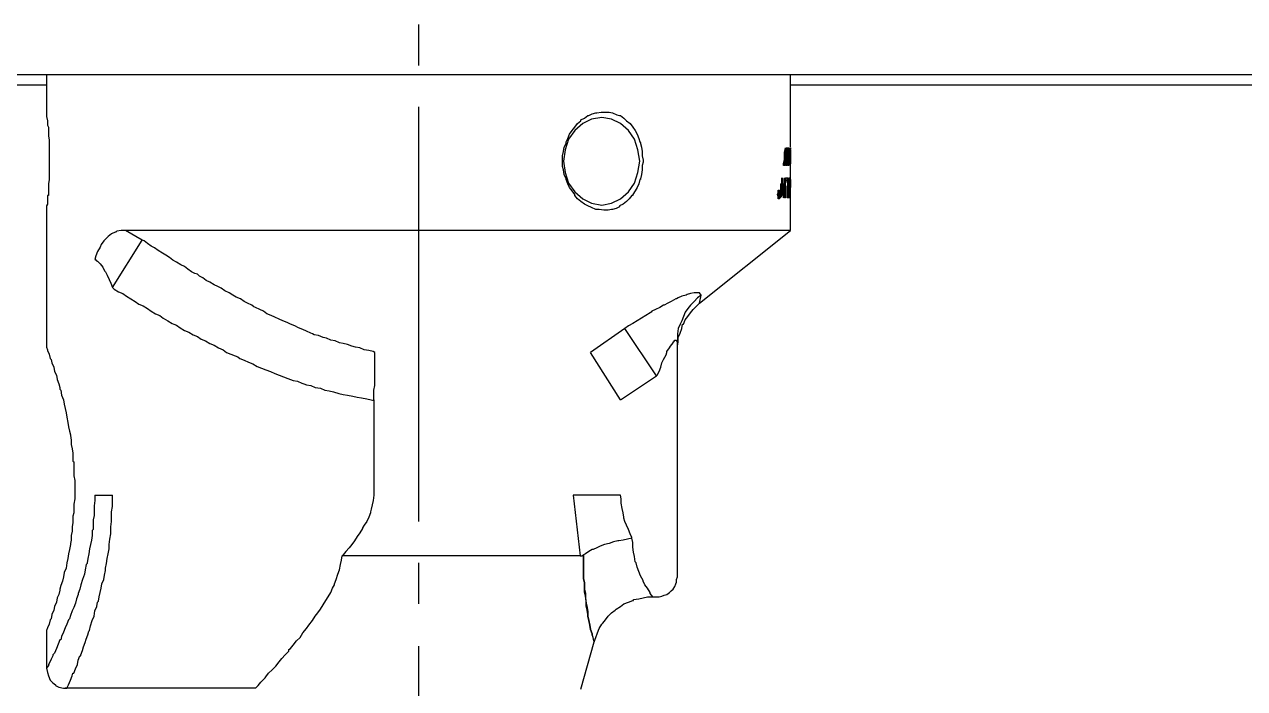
# Model space of a CAD drawing. Header units: millimetres. Extents: x -211 to 45495, y 24 to 52952.
# Drawn here: x 23125.7 to 23245.5, y 27091.2 to 27156.4 of the extents above; entities that cross this region are included whole.
import ezdxf

# ---------------------------------------------------------------- set-up
doc = ezdxf.new("R2010")
doc.units = ezdxf.units.MM
doc.layers.add('Layer2', color=7, linetype='Continuous')

# ---------------------------------------------------------------- blocks, each defined once
blk = doc.blocks.new('BLKF647')
at = {"layer": 'Layer2', "color": 7, "linetype": 'Continuous', "lineweight": 25}
for p, q in [((23180.36, 27147), (23180.71, 27147.17)), ((23180.71, 27147.17), (23181.05, 27147.43)), ((23181.05, 27147.43), (23181.14, 27147.43)), ((23181.14, 27147.43), (23181.48, 27147.6)), ((23181.48, 27147.6), (23181.83, 27147.69)), ((23181.83, 27147.69), (23181.92, 27147.69)), ((23181.92, 27147.69), (23182.35, 27147.78)), ((23182.35, 27147.78), (23182.69, 27147.78)), ((23182.69, 27147.78), (23183.12, 27147.78)), ((23183.12, 27147.78), (23183.47, 27147.69)), ((23183.47, 27147.69), (23183.9, 27147.52)), ((23183.9, 27147.52), (23184.15, 27147.43)), ((23184.15, 27147.43), (23184.24, 27147.43)), ((23184.24, 27147.43), (23184.58, 27147.17)), ((23184.58, 27147.17), (23184.84, 27146.92)), ((23179.25, 27145.62), (23179.5, 27145.97)), ((23179.5, 27145.97), (23179.76, 27146.31)), ((23179.76, 27146.31), (23180.02, 27146.66)), ((23180.02, 27146.66), (23180.36, 27146.92)), ((23180.36, 27146.92), (23180.36, 27147)), ((23184.84, 27146.92), (23185.19, 27146.66)), ((23185.19, 27146.66), (23185.45, 27146.31)), ((23185.45, 27146.31), (23185.7, 27145.97)), ((23185.7, 27145.97), (23185.88, 27145.62)), ((23178.73, 27144.33), (23178.9, 27144.68)), ((23178.9, 27144.85), (23179.07, 27145.19)), ((23178.9, 27144.76), (23178.9, 27144.85)), ((23178.9, 27144.68), (23178.9, 27144.76)), ((23179.07, 27145.19), (23179.25, 27145.62)), ((23185.88, 27145.62), (23186.05, 27145.19)), ((23186.05, 27145.19), (23186.13, 27144.85)), ((23186.13, 27144.85), (23186.22, 27144.76)), ((23186.22, 27144.76), (23186.22, 27144.68)), ((23186.22, 27144.68), (23186.31, 27144.33)), ((23178.56, 27143.47), (23178.64, 27143.9)), ((23178.56, 27143.04), (23178.56, 27143.47)), ((23178.64, 27143.9), (23178.73, 27144.33)), ((23186.31, 27144.33), (23186.39, 27143.9)), ((23186.39, 27143.9), (23186.39, 27143.47)), ((23186.39, 27143.47), (23186.48, 27143.04)), ((23178.56, 27142.95), (23178.56, 27143.04)), ((23178.56, 27142.87), (23178.56, 27142.95)), ((23178.56, 27142.44), (23178.56, 27142.87)), ((23178.64, 27142.09), (23178.56, 27142.44)), ((23186.48, 27142.87), (23186.39, 27142.52)), ((23186.39, 27142.52), (23186.39, 27142.09)), ((23186.48, 27143.04), (23186.48, 27142.95)), ((23186.48, 27142.95), (23186.48, 27142.87)), ((23178.73, 27141.66), (23178.64, 27142.09)), ((23178.9, 27141.23), (23178.73, 27141.66)), ((23178.9, 27141.15), (23178.9, 27141.23)), ((23179.07, 27140.72), (23178.9, 27141.15)), ((23186.13, 27141.15), (23186.05, 27140.72)), ((23186.22, 27141.15), (23186.13, 27141.15)), ((23186.31, 27141.66), (23186.22, 27141.23)), ((23186.22, 27141.23), (23186.22, 27141.15)), ((23186.39, 27142.09), (23186.31, 27141.66)), ((23179.25, 27140.37), (23179.07, 27140.72)), ((23179.5, 27140.03), (23179.25, 27140.37)), ((23179.76, 27139.68), (23179.5, 27140.03)), ((23185.7, 27140.03), (23185.45, 27139.68)), ((23185.88, 27140.37), (23185.7, 27140.03)), ((23186.05, 27140.72), (23185.88, 27140.37)), ((23179.76, 27139.6), (23179.76, 27139.68)), ((23180.02, 27139.25), (23179.76, 27139.6)), ((23180.36, 27138.99), (23180.02, 27139.25)), ((23180.71, 27138.74), (23180.36, 27138.99)), ((23181.05, 27138.56), (23180.71, 27138.74)), ((23184.5, 27138.74), (23184.15, 27138.56)), ((23184.84, 27138.99), (23184.5, 27138.74)), ((23185.1, 27139.25), (23184.84, 27138.99)), ((23185.36, 27139.6), (23185.1, 27139.25)), ((23185.45, 27139.6), (23185.36, 27139.6)), ((23185.45, 27139.68), (23185.45, 27139.6)), ((23181.4, 27138.39), (23181.05, 27138.56)), ((23181.83, 27138.22), (23181.4, 27138.39)), ((23182.17, 27138.22), (23181.83, 27138.22)), ((23182.6, 27138.13), (23182.17, 27138.22)), ((23182.69, 27138.13), (23182.6, 27138.13)), ((23183.38, 27138.22), (23183.03, 27138.13)), ((23183.47, 27138.22), (23183.38, 27138.22)), ((23183.81, 27138.3), (23183.47, 27138.22)), ((23184.15, 27138.48), (23183.81, 27138.3)), ((23184.15, 27138.56), (23184.15, 27138.48))]:
    blk.add_line(p, q, dxfattribs=at)
blk = doc.blocks.new('BLKF648')
at = {"layer": 'Layer2', "color": 7, "linetype": 'Continuous', "lineweight": 25}
for p, q in [((23127.92, 27124.7), (23128.01, 27124.44)), ((23128.01, 27124.44), (23128.01, 27124.35)), ((23128.01, 27124.35), (23128.18, 27124.01)), ((23128.18, 27124.01), (23128.27, 27123.58)), ((23128.27, 27123.58), (23128.35, 27123.49)), ((23128.35, 27123.49), (23128.44, 27123.15)), ((23128.44, 27123.15), (23128.61, 27122.72)), ((23128.61, 27122.72), (23128.7, 27122.29)), ((23128.7, 27122.29), (23128.87, 27121.94)), ((23128.87, 27121.94), (23128.95, 27121.51)), ((23128.95, 27121.51), (23129.13, 27121.08)), ((23129.13, 27121.08), (23129.21, 27120.74)), ((23129.21, 27120.74), (23129.21, 27120.56)), ((23129.21, 27120.56), (23129.3, 27120.48)), ((23129.3, 27120.48), (23129.39, 27119.96)), ((23129.39, 27119.96), (23129.56, 27119.53)), ((23129.56, 27119.53), (23129.64, 27119.1)), ((23129.64, 27119.1), (23129.73, 27118.67)), ((23129.73, 27118.67), (23129.82, 27118.24)), ((23129.82, 27118.24), (23129.9, 27117.81)), ((23129.9, 27117.81), (23129.99, 27117.29)), ((23129.99, 27117.29), (23130.07, 27116.86)), ((23130.07, 27116.86), (23130.16, 27116.43)), ((23130.16, 27116.43), (23130.25, 27116.09)), ((23130.25, 27116.09), (23130.25, 27116)), ((23130.25, 27116), (23130.33, 27115.57)), ((23130.33, 27115.57), (23130.33, 27115.14)), ((23130.33, 27115.14), (23130.42, 27114.71)), ((23130.42, 27114.71), (23130.5, 27114.28)), ((23130.5, 27114.28), (23130.5, 27113.85)), ((23130.5, 27113.85), (23130.5, 27113.5)), ((23130.5, 27113.5), (23130.59, 27113.42)), ((23130.59, 27113.42), (23130.59, 27112.99)), ((23130.59, 27112.99), (23130.59, 27112.47)), ((23130.59, 27112.47), (23130.59, 27112.04)), ((23130.59, 27112.04), (23130.68, 27111.61)), ((23130.68, 27111.61), (23130.68, 27111.09)), ((23130.68, 27111.09), (23130.68, 27110.75)), ((23130.68, 27110.75), (23130.68, 27110.66)), ((23130.68, 27110.66), (23130.68, 27110.23)), ((23130.68, 27110.23), (23130.68, 27109.8)), ((23130.68, 27109.8), (23130.59, 27109.28)), ((23130.59, 27109.28), (23130.59, 27108.85)), ((23130.59, 27108.85), (23130.59, 27108.42)), ((23130.59, 27108.42), (23130.5, 27108.08)), ((23130.5, 27108.08), (23130.5, 27107.99)), ((23130.5, 27107.99), (23130.5, 27107.48)), ((23130.42, 27106.61), (23130.33, 27106.18)), ((23130.5, 27107.48), (23130.42, 27107.04)), ((23130.42, 27107.04), (23130.42, 27106.61)), ((23130.25, 27105.32), (23130.16, 27104.81)), ((23130.33, 27105.75), (23130.25, 27105.41)), ((23130.25, 27105.41), (23130.25, 27105.32)), ((23130.33, 27106.18), (23130.33, 27105.75)), ((23129.99, 27103.94), (23129.9, 27103.51)), ((23130.07, 27104.38), (23129.99, 27103.94)), ((23130.16, 27104.81), (23130.07, 27104.38)), ((23129.82, 27103), (23129.64, 27102.57)), ((23129.9, 27103.51), (23129.82, 27103)), ((23129.47, 27101.71), (23129.3, 27101.28)), ((23129.56, 27102.14), (23129.47, 27101.71)), ((23129.64, 27102.57), (23129.56, 27102.14)), ((23129.13, 27100.41), (23128.95, 27100.07)), ((23129.21, 27100.84), (23129.13, 27100.41)), ((23129.3, 27101.28), (23129.21, 27100.93)), ((23129.21, 27100.93), (23129.21, 27100.84)), ((23128.7, 27099.21), (23128.61, 27098.86)), ((23128.87, 27099.64), (23128.7, 27099.21)), ((23128.95, 27100.07), (23128.87, 27099.64)), ((23128.35, 27098), (23128.27, 27097.92)), ((23128.44, 27098.43), (23128.35, 27098)), ((23128.61, 27098.86), (23128.44, 27098.43)), ((23128.18, 27097.49), (23128.01, 27097.14)), ((23128.27, 27097.92), (23128.18, 27097.49))]:
    blk.add_line(p, q, dxfattribs=at)
blk = doc.blocks.new('BLKF649')
at = {"layer": 'Layer2', "color": 7, "linetype": 'Continuous', "lineweight": 25}
for p, q in [((23127.92, 27147.78), (23127.92, 27147.35)), ((23127.92, 27147.35), (23128.01, 27146.92)), ((23128.01, 27146.92), (23128.01, 27146.49)), ((23128.01, 27146.49), (23128.09, 27146.31)), ((23128.09, 27146.31), (23128.09, 27145.88)), ((23128.09, 27145.88), (23128.09, 27145.45)), ((23128.09, 27145.45), (23128.18, 27145.02)), ((23128.18, 27145.02), (23128.18, 27144.76)), ((23128.18, 27144.76), (23128.18, 27144.68)), ((23128.18, 27144.68), (23128.18, 27144.33)), ((23128.18, 27144.33), (23128.18, 27143.9)), ((23128.18, 27143.9), (23128.18, 27143.47)), ((23128.18, 27143.47), (23128.18, 27143.04)), ((23128.18, 27143.04), (23128.18, 27142.95)), ((23128.18, 27142.95), (23128.18, 27142.87)), ((23128.18, 27142.87), (23128.18, 27142.52)), ((23128.18, 27142.52), (23128.18, 27142.09)), ((23128.18, 27141.15), (23128.09, 27140.72)), ((23128.18, 27142.09), (23128.18, 27141.66)), ((23128.18, 27141.66), (23128.18, 27141.23)), ((23128.18, 27141.23), (23128.18, 27141.15)), ((23128.09, 27140.72), (23128.09, 27140.29)), ((23128.09, 27140.29), (23128.09, 27139.85)), ((23128.01, 27138.74), (23127.92, 27138.56)), ((23128.09, 27139.6), (23128.01, 27139.6)), ((23128.01, 27139.6), (23128.01, 27139.17)), ((23128.01, 27139.17), (23128.01, 27138.74)), ((23128.09, 27139.85), (23128.09, 27139.6)), ((23127.92, 27138.56), (23127.92, 27138.22))]:
    blk.add_line(p, q, dxfattribs=at)
blk = doc.blocks.new('BLKF650')
at = {"layer": 'Layer2', "color": 7, "linetype": 'Continuous', "lineweight": 25}
for p, q in [((23132.66, 27110.15), (23132.66, 27109.63)), ((23132.66, 27109.63), (23132.57, 27109.11)), ((23132.57, 27109.11), (23132.57, 27108.16)), ((23132.57, 27108.16), (23132.49, 27107.73)), ((23132.49, 27107.73), (23132.49, 27107.3)), ((23132.49, 27106.79), (23132.4, 27106.7)), ((23132.4, 27106.7), (23132.4, 27106.61)), ((23132.4, 27106.61), (23132.4, 27106.18)), ((23132.49, 27107.3), (23132.49, 27106.79)), ((23132.23, 27105.32), (23132.14, 27104.89)), ((23132.31, 27105.75), (23132.23, 27105.32)), ((23132.4, 27106.18), (23132.31, 27105.75)), ((23131.97, 27103.94), (23131.88, 27103.51)), ((23132.06, 27104.38), (23131.97, 27103.94)), ((23132.14, 27104.89), (23132.06, 27104.38)), ((23131.71, 27102.83), (23131.62, 27102.39)), ((23131.8, 27103.34), (23131.71, 27102.83)), ((23131.88, 27103.43), (23131.8, 27103.34)), ((23131.88, 27103.51), (23131.88, 27103.43)), ((23131.45, 27101.88), (23131.28, 27101.36)), ((23131.62, 27102.39), (23131.45, 27101.88)), ((23131.02, 27100.41), (23130.85, 27099.98)), ((23131.19, 27100.93), (23131.02, 27100.5)), ((23131.02, 27100.5), (23131.02, 27100.41)), ((23131.28, 27101.36), (23131.19, 27100.93)), ((23130.76, 27099.55), (23130.59, 27099.12)), ((23130.85, 27099.98), (23130.76, 27099.55)), ((23130.16, 27098), (23130.07, 27097.92)), ((23130.25, 27098.35), (23130.16, 27098)), ((23130.42, 27098.78), (23130.25, 27098.35)), ((23130.59, 27099.12), (23130.42, 27098.78)), ((23129.73, 27097.14), (23129.56, 27096.71)), ((23129.9, 27097.49), (23129.73, 27097.14)), ((23130.07, 27097.92), (23129.9, 27097.49)), ((23129.21, 27095.94), (23129.04, 27095.51)), ((23129.3, 27095.94), (23129.21, 27095.94)), ((23129.39, 27096.28), (23129.3, 27095.94)), ((23129.56, 27096.71), (23129.39, 27096.28)), ((23128.52, 27094.39), (23128.35, 27094.04)), ((23128.7, 27094.64), (23128.52, 27094.47)), ((23128.52, 27094.47), (23128.52, 27094.39)), ((23128.87, 27095.08), (23128.7, 27094.64)), ((23129.04, 27095.51), (23128.87, 27095.08)), ((23128.18, 27093.61), (23128.09, 27093.53)), ((23128.09, 27093.53), (23128.09, 27093.44)), ((23128.35, 27094.04), (23128.18, 27093.61))]:
    blk.add_line(p, q, dxfattribs=at)
blk = doc.blocks.new('BLKF651')
at = {"layer": 'Layer2', "color": 7, "linetype": 'Continuous', "lineweight": 25}
for p, q in [((23133.52, 27135.12), (23133.26, 27134.77)), ((23133.86, 27135.46), (23133.52, 27135.12)), ((23133.95, 27135.55), (23133.86, 27135.46)), ((23134.29, 27135.81), (23133.95, 27135.55)), ((23134.64, 27135.98), (23134.29, 27135.81)), ((23134.72, 27135.98), (23134.64, 27135.98)), ((23134.81, 27136.07), (23134.72, 27135.98)), ((23135.24, 27136.15), (23134.81, 27136.07)), ((23135.67, 27136.15), (23135.24, 27136.15)), ((23132.92, 27134.08), (23132.74, 27133.65)), ((23133.17, 27134.52), (23132.92, 27134.08)), ((23133.26, 27134.77), (23133.17, 27134.52))]:
    blk.add_line(p, q, dxfattribs=at)
blk = doc.blocks.new('BLKF652')
at = {"layer": 'Layer2', "color": 7, "linetype": 'Continuous', "lineweight": 25}
for p, q in [((23189.23, 27129.18), (23188.89, 27129)), ((23189.67, 27129.43), (23189.23, 27129.18)), ((23189.75, 27129.43), (23189.67, 27129.43)), ((23189.92, 27129.52), (23189.75, 27129.43)), ((23190.27, 27129.69), (23189.92, 27129.52)), ((23190.7, 27129.78), (23190.27, 27129.69)), ((23190.78, 27129.87), (23190.7, 27129.78)), ((23191.13, 27129.95), (23190.78, 27129.87)), ((23191.47, 27130.04), (23191.13, 27129.95)), ((23191.99, 27130.04), (23191.47, 27130.04)), ((23192.16, 27129.78), (23191.99, 27130.04)), ((23187.17, 27128.06), (23186.74, 27127.8)), ((23187.25, 27128.14), (23187.17, 27128.06)), ((23187.34, 27128.23), (23187.25, 27128.14)), ((23187.68, 27128.4), (23187.34, 27128.23)), ((23188.12, 27128.57), (23187.68, 27128.4)), ((23188.46, 27128.83), (23188.12, 27128.57)), ((23188.55, 27128.83), (23188.46, 27128.83)), ((23188.89, 27129), (23188.55, 27128.83)), ((23185.02, 27126.77), (23184.67, 27126.51)), ((23185.45, 27127.02), (23185.02, 27126.77)), ((23185.88, 27127.28), (23185.45, 27127.02)), ((23186.31, 27127.54), (23185.88, 27127.28)), ((23186.74, 27127.8), (23186.31, 27127.54))]:
    blk.add_line(p, q, dxfattribs=at)
blk = doc.blocks.new('BLKF653')
at = {"layer": 'Layer2', "color": 7, "linetype": 'Continuous', "lineweight": 25}
for p, q in [((23137.48, 27135.12), (23137.31, 27135.2)), ((23137.82, 27134.86), (23137.48, 27135.12)), ((23138.17, 27134.6), (23137.82, 27134.86)), ((23138.51, 27134.43), (23138.17, 27134.6)), ((23138.86, 27134.17), (23138.51, 27134.43)), ((23139.29, 27133.91), (23138.86, 27134.17)), ((23139.63, 27133.74), (23139.29, 27133.91)), ((23139.98, 27133.48), (23139.63, 27133.74)), ((23140.32, 27133.22), (23139.98, 27133.48)), ((23140.67, 27133.05), (23140.32, 27133.22)), ((23141.1, 27132.79), (23140.67, 27133.05)), ((23141.44, 27132.62), (23141.1, 27132.79)), ((23141.79, 27132.36), (23141.44, 27132.62)), ((23142.13, 27132.1), (23141.79, 27132.36)), ((23142.47, 27131.93), (23142.13, 27132.1)), ((23142.73, 27131.85), (23142.47, 27131.93)), ((23142.91, 27131.67), (23142.73, 27131.85)), ((23143.25, 27131.5), (23142.91, 27131.67)), ((23143.59, 27131.24), (23143.25, 27131.5)), ((23143.94, 27131.07), (23143.59, 27131.24)), ((23144.37, 27130.81), (23143.94, 27131.07)), ((23144.71, 27130.64), (23144.37, 27130.81)), ((23145.06, 27130.47), (23144.71, 27130.64)), ((23145.4, 27130.21), (23145.06, 27130.47)), ((23145.83, 27130.04), (23145.4, 27130.21)), ((23146.18, 27129.78), (23145.83, 27130.04)), ((23146.52, 27129.61), (23146.18, 27129.78)), ((23146.95, 27129.43), (23146.52, 27129.61)), ((23147.3, 27129.18), (23146.95, 27129.43)), ((23147.64, 27129), (23147.3, 27129.18)), ((23148.07, 27128.83), (23147.64, 27129)), ((23148.24, 27128.66), (23148.07, 27128.83)), ((23148.42, 27128.57), (23148.24, 27128.66)), ((23148.85, 27128.4), (23148.42, 27128.57)), ((23149.19, 27128.23), (23148.85, 27128.4)), ((23149.54, 27127.97), (23149.19, 27128.23)), ((23149.97, 27127.8), (23149.54, 27127.97)), ((23150.31, 27127.63), (23149.97, 27127.8)), ((23150.74, 27127.45), (23150.31, 27127.63)), ((23151.09, 27127.28), (23150.74, 27127.45)), ((23151.52, 27127.11), (23151.09, 27127.28)), ((23151.86, 27126.94), (23151.52, 27127.11)), ((23152.29, 27126.77), (23151.86, 27126.94)), ((23152.64, 27126.59), (23152.29, 27126.77)), ((23153.07, 27126.42), (23152.64, 27126.59)), ((23153.41, 27126.25), (23153.07, 27126.42)), ((23153.84, 27126.08), (23153.41, 27126.25)), ((23154.01, 27125.99), (23153.84, 27126.08)), ((23154.19, 27125.9), (23154.01, 27125.99)), ((23154.62, 27125.82), (23154.19, 27125.9)), ((23155.05, 27125.65), (23154.62, 27125.82)), ((23155.39, 27125.56), (23155.05, 27125.65)), ((23155.82, 27125.39), (23155.39, 27125.56)), ((23156.25, 27125.3), (23155.82, 27125.39)), ((23156.68, 27125.13), (23156.25, 27125.3)), ((23157.03, 27125.04), (23156.68, 27125.13)), ((23157.46, 27124.96), (23157.03, 27125.04)), ((23157.89, 27124.78), (23157.46, 27124.96)), ((23158.23, 27124.7), (23157.89, 27124.78)), ((23158.66, 27124.61), (23158.23, 27124.7)), ((23159.09, 27124.44), (23158.66, 27124.61)), ((23159.53, 27124.35), (23159.09, 27124.44)), ((23159.96, 27124.27), (23159.53, 27124.35)), ((23160.13, 27124.18), (23159.96, 27124.27))]:
    blk.add_line(p, q, dxfattribs=at)
blk = doc.blocks.new('BLKF654')
at = {"layer": 'Layer2', "color": 7, "linetype": 'Continuous', "lineweight": 25}
for p, q in [((23181.4, 27147.09), (23180.54, 27146.66)), ((23182.43, 27147.26), (23181.4, 27147.09)), ((23184.24, 27146.66), (23183.38, 27147.09)), ((23179.76, 27145.97), (23179.16, 27145.11)), ((23180.54, 27146.66), (23179.76, 27145.97)), ((23185.02, 27145.97), (23184.24, 27146.66)), ((23185.62, 27145.11), (23185.02, 27145.97)), ((23179.16, 27145.11), (23178.81, 27144.07)), ((23185.96, 27144.07), (23185.62, 27145.11)), ((23178.81, 27144.07), (23178.64, 27142.95)), ((23186.13, 27142.95), (23185.96, 27144.07)), ((23178.64, 27142.95), (23178.81, 27141.84)), ((23185.96, 27141.84), (23186.13, 27142.95)), ((23178.81, 27141.84), (23179.16, 27140.8)), ((23185.62, 27140.8), (23185.96, 27141.84)), ((23179.16, 27140.8), (23179.76, 27139.94)), ((23179.76, 27139.94), (23180.54, 27139.25)), ((23184.24, 27139.25), (23185.02, 27139.94)), ((23185.02, 27139.94), (23185.62, 27140.8)), ((23180.54, 27139.25), (23181.4, 27138.82)), ((23181.4, 27138.82), (23182.43, 27138.65)), ((23182.43, 27138.65), (23183.38, 27138.82)), ((23183.38, 27138.82), (23184.24, 27139.25))]:
    blk.add_line(p, q, dxfattribs=at)
blk = doc.blocks.new('BLKF655')
at = {"layer": 'Layer2', "color": 7, "linetype": 'Continuous', "lineweight": 25}
for p, q in [((23132.66, 27133.31), (23132.74, 27133.31)), ((23132.74, 27133.31), (23132.74, 27133.22)), ((23132.74, 27133.22), (23132.92, 27133.14)), ((23132.92, 27133.14), (23133.17, 27132.88)), ((23133.17, 27132.88), (23133.43, 27132.53)), ((23133.43, 27132.53), (23133.61, 27132.19)), ((23133.61, 27132.19), (23133.69, 27132.1)), ((23133.69, 27132.1), (23133.86, 27131.76)), ((23133.86, 27131.76), (23134.04, 27131.33)), ((23134.04, 27131.33), (23134.21, 27130.98))]:
    blk.add_line(p, q, dxfattribs=at)
blk = doc.blocks.new('BLKF656')
at = {"layer": 'Layer2', "color": 7, "linetype": 'Continuous', "lineweight": 25}
for p, q in [((23134.38, 27130.55), (23134.55, 27130.38)), ((23134.55, 27130.38), (23134.98, 27130.12)), ((23134.98, 27130.12), (23135.41, 27129.95)), ((23135.41, 27129.95), (23135.76, 27129.69)), ((23135.76, 27129.69), (23136.19, 27129.43)), ((23136.19, 27129.43), (23136.62, 27129.18)), ((23136.62, 27129.18), (23136.96, 27128.92)), ((23136.96, 27128.92), (23137.39, 27128.75)), ((23137.39, 27128.75), (23137.82, 27128.49)), ((23137.82, 27128.49), (23138.17, 27128.23)), ((23138.17, 27128.23), (23138.6, 27127.97)), ((23138.6, 27127.97), (23139.03, 27127.8)), ((23139.03, 27127.8), (23139.37, 27127.54)), ((23139.37, 27127.54), (23139.81, 27127.28)), ((23139.81, 27127.28), (23140.24, 27127.02)), ((23140.24, 27127.02), (23140.41, 27126.94)), ((23140.41, 27126.94), (23140.67, 27126.85)), ((23140.67, 27126.85), (23141.01, 27126.59)), ((23141.01, 27126.59), (23141.44, 27126.33)), ((23141.44, 27126.33), (23141.87, 27126.16)), ((23141.87, 27126.16), (23142.3, 27125.9)), ((23142.3, 27125.9), (23142.73, 27125.73)), ((23142.73, 27125.73), (23143.08, 27125.47)), ((23143.08, 27125.47), (23143.51, 27125.3)), ((23143.51, 27125.3), (23143.94, 27125.04)), ((23143.94, 27125.04), (23144.37, 27124.87)), ((23144.37, 27124.87), (23144.8, 27124.61)), ((23144.8, 27124.61), (23145.23, 27124.44)), ((23145.23, 27124.44), (23145.57, 27124.18)), ((23145.57, 27124.18), (23146.01, 27124.01)), ((23146.01, 27124.01), (23146.44, 27123.84)), ((23146.44, 27123.84), (23146.69, 27123.75)), ((23146.69, 27123.75), (23146.87, 27123.58)), ((23146.87, 27123.58), (23147.3, 27123.41)), ((23147.3, 27123.41), (23147.73, 27123.23)), ((23147.73, 27123.23), (23148.16, 27123.06)), ((23148.16, 27123.06), (23148.59, 27122.8)), ((23148.59, 27122.8), (23149.02, 27122.63)), ((23149.02, 27122.63), (23149.45, 27122.46)), ((23149.45, 27122.46), (23149.88, 27122.29)), ((23149.88, 27122.29), (23150.31, 27122.11)), ((23150.31, 27122.11), (23150.74, 27121.94)), ((23150.74, 27121.94), (23151.17, 27121.77)), ((23151.17, 27121.77), (23151.6, 27121.6)), ((23151.6, 27121.6), (23152.12, 27121.43)), ((23152.12, 27121.43), (23152.55, 27121.34)), ((23152.55, 27121.34), (23152.98, 27121.17)), ((23152.98, 27121.17), (23153.15, 27121.08)), ((23153.15, 27121.08), (23153.41, 27121)), ((23153.41, 27121), (23153.84, 27120.91)), ((23153.84, 27120.91), (23154.27, 27120.74)), ((23154.27, 27120.74), (23154.79, 27120.65)), ((23154.79, 27120.65), (23155.22, 27120.48)), ((23155.22, 27120.48), (23155.65, 27120.39)), ((23155.65, 27120.39), (23156.08, 27120.31)), ((23156.08, 27120.31), (23156.6, 27120.13)), ((23156.6, 27120.13), (23157.03, 27120.05)), ((23157.03, 27120.05), (23157.46, 27119.96)), ((23157.46, 27119.96), (23157.98, 27119.88)), ((23157.98, 27119.88), (23158.41, 27119.79)), ((23158.41, 27119.79), (23158.84, 27119.7)), ((23158.84, 27119.7), (23159.35, 27119.62)), ((23159.35, 27119.62), (23159.78, 27119.53))]:
    blk.add_line(p, q, dxfattribs=at)
blk = doc.blocks.new('BLKF657')
at = {"layer": 'Layer2', "color": 7, "linetype": 'Continuous', "lineweight": 25}
for p, q in [((23160.04, 27110.15), (23159.96, 27109.63)), ((23159.78, 27108.77), (23159.7, 27108.51)), ((23159.87, 27109.2), (23159.78, 27108.77)), ((23159.96, 27109.63), (23159.87, 27109.2)), ((23159.35, 27107.56), (23159.09, 27107.22)), ((23159.53, 27107.99), (23159.35, 27107.56)), ((23159.7, 27108.42), (23159.53, 27107.99)), ((23159.7, 27108.51), (23159.7, 27108.42)), ((23158.66, 27106.44), (23158.41, 27106.1)), ((23158.92, 27106.87), (23158.66, 27106.44)), ((23159.09, 27107.22), (23158.92, 27106.96)), ((23158.92, 27106.96), (23158.92, 27106.87)), ((23157.89, 27105.32), (23157.63, 27104.98)), ((23158.15, 27105.67), (23157.89, 27105.32)), ((23158.41, 27106.1), (23158.15, 27105.67)), ((23157.29, 27104.63), (23157.03, 27104.29)), ((23157.63, 27104.98), (23157.29, 27104.63))]:
    blk.add_line(p, q, dxfattribs=at)
blk = doc.blocks.new('BLKF658')
at = {"layer": 'Layer2', "color": 7, "linetype": 'Continuous', "lineweight": 25}
for p, q in [((23180.62, 27103.6), (23180.62, 27104.03)), ((23180.62, 27103.26), (23180.62, 27103.6)), ((23180.62, 27102.83), (23180.62, 27103.26)), ((23180.62, 27102.39), (23180.62, 27102.83)), ((23180.62, 27101.96), (23180.62, 27102.39)), ((23180.71, 27101.53), (23180.62, 27101.96)), ((23180.71, 27101.1), (23180.71, 27101.53)), ((23180.71, 27101.02), (23180.71, 27101.1)), ((23180.71, 27100.67), (23180.71, 27101.02)), ((23180.8, 27100.24), (23180.71, 27100.67)), ((23180.88, 27099.73), (23180.8, 27100.24)), ((23180.88, 27099.29), (23180.88, 27099.73)), ((23180.97, 27098.86), (23180.88, 27099.29)), ((23181.05, 27098.43), (23180.97, 27098.86)), ((23181.05, 27098.35), (23181.05, 27098.43)), ((23181.05, 27098.26), (23181.05, 27098.35)), ((23181.14, 27097.83), (23181.05, 27098.26)), ((23181.23, 27097.4), (23181.14, 27097.83)), ((23181.31, 27096.97), (23181.23, 27097.4)), ((23181.48, 27096.54), (23181.31, 27096.97)), ((23181.48, 27096.45), (23181.48, 27096.54)), ((23181.57, 27096.19), (23181.48, 27096.45)), ((23181.66, 27095.76), (23181.57, 27096.19))]:
    blk.add_line(p, q, dxfattribs=at)
blk = doc.blocks.new('BLKF659')
at = {"layer": 'Layer2', "color": 7, "linetype": 'Continuous', "lineweight": 25}
for p, q in [((23180.28, 27104.2), (23180.45, 27104.2)), ((23180.45, 27104.2), (23180.62, 27104.29)), ((23180.62, 27104.29), (23180.62, 27101.96)), ((23180.62, 27101.96), (23180.71, 27101.53)), ((23180.71, 27101.53), (23180.71, 27101.1)), ((23180.71, 27101.1), (23180.71, 27101.02)), ((23180.71, 27101.02), (23180.71, 27100.93)), ((23180.71, 27100.93), (23180.8, 27100.5)), ((23180.8, 27100.5), (23180.8, 27100.07)), ((23180.8, 27100.07), (23180.88, 27099.55)), ((23180.88, 27099.55), (23180.97, 27099.12)), ((23180.97, 27099.12), (23181.05, 27098.69)), ((23181.05, 27098.69), (23181.05, 27098.35)), ((23181.05, 27098.35), (23181.05, 27098.26)), ((23181.05, 27098.26), (23181.14, 27097.83)), ((23181.14, 27097.83), (23181.23, 27097.4)), ((23181.23, 27097.4), (23181.31, 27096.97)), ((23181.31, 27096.97), (23181.48, 27096.54)), ((23181.48, 27096.54), (23181.48, 27096.45)), ((23181.48, 27096.45), (23181.57, 27096.02))]:
    blk.add_line(p, q, dxfattribs=at)
blk = doc.blocks.new('BLKF660')
at = {"layer": 'Layer2', "color": 7, "linetype": 'Continuous', "lineweight": 25}
for p, q in [((23156.51, 27102.39), (23156.68, 27102.83)), ((23156.68, 27102.83), (23156.77, 27103.34)), ((23156.77, 27103.34), (23156.86, 27103.77)), ((23156.17, 27101.45), (23156.34, 27101.88)), ((23156.34, 27101.88), (23156.51, 27102.39)), ((23155.56, 27100.16), (23155.82, 27100.59)), ((23155.82, 27100.59), (23155.99, 27101.02)), ((23155.99, 27101.02), (23156.17, 27101.36)), ((23156.17, 27101.36), (23156.17, 27101.45)), ((23154.79, 27098.95), (23155.05, 27099.38)), ((23155.05, 27099.38), (23155.31, 27099.81)), ((23155.31, 27099.81), (23155.56, 27100.16)), ((23154.01, 27097.83), (23154.27, 27098.26)), ((23154.27, 27098.26), (23154.53, 27098.61)), ((23154.53, 27098.61), (23154.79, 27098.95)), ((23153.07, 27096.63), (23153.41, 27097.06)), ((23153.41, 27097.06), (23153.67, 27097.4)), ((23153.67, 27097.4), (23154.01, 27097.83)), ((23152.12, 27095.42), (23152.46, 27095.85)), ((23152.46, 27095.85), (23152.81, 27096.19)), ((23152.81, 27096.19), (23153.07, 27096.63)), ((23151, 27094.13), (23151.34, 27094.47)), ((23151.34, 27094.47), (23151.69, 27094.82)), ((23151.69, 27094.99), (23151.86, 27095.08)), ((23151.69, 27094.82), (23151.69, 27094.99)), ((23151.86, 27095.08), (23152.12, 27095.42)), ((23150.05, 27093.01), (23150.4, 27093.35)), ((23150.4, 27093.35), (23150.74, 27093.78)), ((23150.74, 27093.78), (23151, 27094.13)), ((23148.93, 27091.8), (23149.19, 27092.06)), ((23149.19, 27092.06), (23149.36, 27092.23)), ((23149.36, 27092.23), (23149.45, 27092.32)), ((23149.45, 27092.32), (23149.71, 27092.66)), ((23149.71, 27092.66), (23150.05, 27093.01)), ((23148.42, 27091.2), (23148.68, 27091.46)), ((23148.68, 27091.46), (23148.93, 27091.8))]:
    blk.add_line(p, q, dxfattribs=at)
blk = doc.blocks.new('BLKF661')
at = {"layer": 'Layer2', "color": 7, "linetype": 'Continuous', "lineweight": 25}
for p, q in [((23134.38, 27109.54), (23134.38, 27110.06)), ((23134.29, 27108.51), (23134.38, 27109.03)), ((23134.38, 27109.03), (23134.38, 27109.54)), ((23134.21, 27107.04), (23134.29, 27107.56)), ((23134.29, 27108.08), (23134.29, 27108.51)), ((23134.29, 27107.56), (23134.29, 27108.08)), ((23134.12, 27105.84), (23134.21, 27106.36)), ((23134.21, 27106.53), (23134.21, 27107.04)), ((23134.21, 27106.44), (23134.21, 27106.53)), ((23134.21, 27106.36), (23134.21, 27106.44)), ((23134.04, 27105.32), (23134.12, 27105.84)), ((23134.04, 27104.89), (23134.04, 27105.32)), ((23133.78, 27103.43), (23133.86, 27103.94)), ((23133.86, 27103.94), (23133.95, 27104.38)), ((23133.95, 27104.38), (23134.04, 27104.89)), ((23133.69, 27103), (23133.78, 27103.43)), ((23133.69, 27102.91), (23133.69, 27103)), ((23133.69, 27102.74), (23133.69, 27102.91)), ((23133.35, 27101.45), (23133.52, 27101.88)), ((23133.52, 27101.88), (23133.61, 27102.31)), ((23133.61, 27102.31), (23133.69, 27102.74)), ((23133.09, 27100.16), (23133.17, 27100.59)), ((23133.17, 27100.59), (23133.26, 27101.02)), ((23133.26, 27101.02), (23133.35, 27101.45)), ((23132.66, 27098.78), (23132.83, 27099.21)), ((23132.83, 27099.21), (23132.92, 27099.64)), ((23132.92, 27099.64), (23133, 27099.73)), ((23133, 27099.73), (23133.09, 27100.16)), ((23132.4, 27097.83), (23132.57, 27098.26)), ((23132.57, 27098.26), (23132.66, 27098.78)), ((23131.97, 27096.45), (23132.06, 27096.8)), ((23132.06, 27096.8), (23132.14, 27096.88)), ((23132.14, 27096.88), (23132.23, 27097.31)), ((23132.23, 27097.31), (23132.4, 27097.83)), ((23131.54, 27095.25), (23131.71, 27095.68)), ((23131.71, 27095.68), (23131.8, 27096.02)), ((23131.8, 27096.02), (23131.97, 27096.45)), ((23131.02, 27093.96), (23131.19, 27094.39)), ((23131.19, 27094.39), (23131.28, 27094.39)), ((23131.28, 27094.47), (23131.45, 27094.9)), ((23131.28, 27094.39), (23131.28, 27094.47)), ((23131.45, 27094.9), (23131.54, 27095.25)), ((23130.76, 27093.09), (23130.94, 27093.53)), ((23130.94, 27093.53), (23131.02, 27093.96)), ((23130.07, 27091.54), (23130.25, 27091.98)), ((23130.25, 27091.98), (23130.42, 27092.41)), ((23130.42, 27092.41), (23130.5, 27092.66)), ((23130.5, 27092.66), (23130.59, 27092.66)), ((23130.59, 27092.66), (23130.76, 27093.09)), ((23129.9, 27091.2), (23130.07, 27091.54))]:
    blk.add_line(p, q, dxfattribs=at)
blk = doc.blocks.new('BLKF662')
at = {"layer": 'Layer2', "color": 7, "linetype": 'Continuous', "lineweight": 25}
for p, q in [((23127.92, 27093.18), (23128.01, 27092.75)), ((23128.01, 27092.75), (23128.09, 27092.41)), ((23128.09, 27092.41), (23128.27, 27091.98)), ((23128.27, 27091.98), (23128.52, 27091.72)), ((23128.52, 27091.72), (23128.78, 27091.54)), ((23128.78, 27091.54), (23128.78, 27091.46)), ((23128.78, 27091.46), (23129.13, 27091.29)), ((23129.13, 27091.29), (23129.56, 27091.2))]:
    blk.add_line(p, q, dxfattribs=at)
blk = doc.blocks.new('BLKF663')
at = {"layer": 'Layer2', "color": 7, "linetype": 'Continuous', "lineweight": 25}
for p, q in [((23191.47, 27129.18), (23191.13, 27128.83)), ((23191.82, 27129.52), (23191.47, 27129.18)), ((23192.16, 27129.78), (23191.82, 27129.52)), ((23190.61, 27128.14), (23190.44, 27127.71)), ((23190.87, 27128.49), (23190.61, 27128.14)), ((23191.13, 27128.83), (23190.87, 27128.49)), ((23190.1, 27126.94), (23189.92, 27126.51)), ((23190.27, 27127.28), (23190.1, 27126.94)), ((23190.44, 27127.71), (23190.27, 27127.28)), ((23189.92, 27126.51), (23189.84, 27125.99)), ((23189.84, 27125.99), (23189.84, 27125.56))]:
    blk.add_line(p, q, dxfattribs=at)
blk = doc.blocks.new('BLKF664')
at = {"layer": 'Layer2', "color": 7, "linetype": 'Continuous', "lineweight": 25}
for p, q in [((23188.8, 27124.27), (23189.06, 27124.61)), ((23189.06, 27124.61), (23189.15, 27124.78)), ((23189.15, 27124.78), (23189.41, 27125.13)), ((23189.41, 27125.13), (23189.41, 27125.22)), ((23189.41, 27125.22), (23189.49, 27125.22)), ((23189.49, 27125.22), (23189.58, 27125.39)), ((23189.58, 27125.39), (23189.75, 27125.39)), ((23189.75, 27125.39), (23189.75, 27125.3)), ((23188.2, 27122.72), (23188.29, 27123.15)), ((23188.29, 27123.15), (23188.46, 27123.49)), ((23188.46, 27123.49), (23188.72, 27123.92)), ((23188.72, 27123.92), (23188.8, 27124.18)), ((23188.8, 27124.18), (23188.8, 27124.27)), ((23187.77, 27121.86), (23187.86, 27121.94)), ((23187.86, 27121.94), (23188.03, 27122.29)), ((23188.03, 27122.29), (23188.2, 27122.72))]:
    blk.add_line(p, q, dxfattribs=at)
blk = doc.blocks.new('BLKF665')
at = {"layer": 'Layer2', "color": 7, "linetype": 'Continuous', "lineweight": 25}
for p, q in [((23182.26, 27105.15), (23181.92, 27104.98)), ((23182.69, 27105.32), (23182.26, 27105.15)), ((23183.12, 27105.41), (23182.69, 27105.32)), ((23183.55, 27105.58), (23183.12, 27105.41)), ((23183.98, 27105.67), (23183.55, 27105.58)), ((23184.07, 27105.67), (23183.98, 27105.67)), ((23184.5, 27105.75), (23184.07, 27105.67)), ((23184.93, 27105.84), (23184.5, 27105.75)), ((23185.36, 27105.93), (23184.93, 27105.84)), ((23181.14, 27104.63), (23180.8, 27104.38)), ((23181.48, 27104.81), (23181.14, 27104.63)), ((23181.57, 27104.81), (23181.48, 27104.81)), ((23181.92, 27104.98), (23181.57, 27104.81))]:
    blk.add_line(p, q, dxfattribs=at)
blk = doc.blocks.new('BLKF666')
at = {"layer": 'Layer2', "color": 7, "linetype": 'Continuous', "lineweight": 25}
for p, q in [((23184.33, 27109.37), (23184.33, 27109.8)), ((23184.41, 27108.85), (23184.33, 27109.37)), ((23184.5, 27108.42), (23184.41, 27108.85)), ((23184.58, 27107.99), (23184.5, 27108.42)), ((23184.58, 27107.91), (23184.58, 27107.99)), ((23184.67, 27107.56), (23184.58, 27107.91)), ((23184.84, 27107.22), (23184.67, 27107.56)), ((23185.02, 27106.79), (23184.84, 27107.22)), ((23185.19, 27106.36), (23185.02, 27106.79)), ((23185.36, 27106.01), (23185.19, 27106.36)), ((23185.36, 27105.93), (23185.36, 27106.01))]:
    blk.add_line(p, q, dxfattribs=at)
blk = doc.blocks.new('BLKF667')
at = {"layer": 'Layer2', "color": 7, "linetype": 'Continuous', "lineweight": 25}
for p, q in [((23185.45, 27105.06), (23185.45, 27105.49)), ((23185.53, 27104.55), (23185.45, 27105.06)), ((23185.62, 27104.12), (23185.53, 27104.55)), ((23185.7, 27103.6), (23185.62, 27104.12)), ((23185.79, 27103.51), (23185.7, 27103.6)), ((23185.88, 27103.08), (23185.79, 27103.51)), ((23186.05, 27102.65), (23185.88, 27103.08)), ((23186.22, 27102.22), (23186.05, 27102.65)), ((23186.48, 27101.79), (23186.22, 27102.22)), ((23186.48, 27101.71), (23186.48, 27101.79)), ((23186.65, 27101.36), (23186.48, 27101.71)), ((23186.91, 27101.02), (23186.65, 27101.36)), ((23187.17, 27100.59), (23186.91, 27101.02)), ((23187.17, 27100.5), (23187.17, 27100.59)), ((23187.43, 27100.16), (23187.17, 27100.5))]:
    blk.add_line(p, q, dxfattribs=at)
blk = doc.blocks.new('BLKF668')
at = {"layer": 'Layer2', "color": 7, "linetype": 'Continuous', "lineweight": 25}
for p, q in [((23189.67, 27101.45), (23189.75, 27101.62)), ((23189.75, 27101.88), (23189.84, 27102.14)), ((23189.75, 27101.62), (23189.75, 27101.88)), ((23188.55, 27100.33), (23188.8, 27100.41)), ((23188.8, 27100.41), (23189.06, 27100.59)), ((23189.06, 27100.59), (23189.23, 27100.76)), ((23189.23, 27100.76), (23189.41, 27100.93)), ((23189.41, 27100.93), (23189.58, 27101.19)), ((23189.58, 27101.19), (23189.67, 27101.45)), ((23183.81, 27098.95), (23184.24, 27099.21)), ((23184.24, 27099.21), (23184.58, 27099.47)), ((23184.58, 27099.47), (23185.02, 27099.64)), ((23185.02, 27099.64), (23185.45, 27099.81)), ((23185.45, 27099.81), (23185.53, 27099.81)), ((23185.53, 27099.9), (23186.05, 27099.98)), ((23185.53, 27099.81), (23185.53, 27099.9)), ((23186.05, 27099.98), (23186.48, 27100.07)), ((23186.48, 27100.07), (23186.91, 27100.16)), ((23186.91, 27100.16), (23187.34, 27100.16)), ((23187.34, 27100.16), (23187.43, 27100.16)), ((23187.43, 27100.16), (23187.77, 27100.16)), ((23187.77, 27100.16), (23188.03, 27100.16)), ((23188.03, 27100.16), (23188.29, 27100.24)), ((23188.29, 27100.24), (23188.55, 27100.33)), ((23182.78, 27097.92), (23183.03, 27098.26)), ((23183.03, 27098.26), (23183.38, 27098.61)), ((23183.38, 27098.61), (23183.72, 27098.86)), ((23183.72, 27098.86), (23183.81, 27098.95)), ((23182, 27096.63), (23182.17, 27097.06)), ((23182.17, 27097.06), (23182.43, 27097.49)), ((23182.43, 27097.49), (23182.52, 27097.57)), ((23182.52, 27097.57), (23182.78, 27097.92)), ((23181.66, 27095.76), (23181.83, 27096.19)), ((23181.83, 27096.19), (23182, 27096.63))]:
    blk.add_line(p, q, dxfattribs=at)
blk = doc.blocks.new('BLKF669')
at = {"layer": 'Layer2', "color": 7, "linetype": 'Continuous', "lineweight": 25}
for p, q in [((23199.83, 27140.03), (23199.74, 27140.03)), ((23199.74, 27140.03), (23199.74, 27139.77)), ((23199.74, 27139.77), (23199.65, 27139.77)), ((23199.65, 27139.77), (23199.65, 27139.68)), ((23199.65, 27139.68), (23199.65, 27139.6)), ((23199.65, 27139.6), (23199.74, 27139.51)), ((23199.74, 27139.51), (23199.74, 27139.42)), ((23199.74, 27139.42), (23199.74, 27139.34))]:
    blk.add_line(p, q, dxfattribs=at)
blk = doc.blocks.new('BLKF670')
at = {"layer": 'Layer2', "color": 7, "linetype": 'Continuous', "lineweight": 25}
for p, q in [((23199.83, 27140.11), (23199.83, 27139.94)), ((23199.83, 27139.94), (23199.91, 27139.85)), ((23199.91, 27139.51), (23199.83, 27139.34)), ((23199.91, 27139.85), (23199.91, 27139.51))]:
    blk.add_line(p, q, dxfattribs=at)
blk = doc.blocks.new('BLKF671')
at = {"layer": 'Layer2', "color": 7, "linetype": 'Continuous', "lineweight": 25}
for p, q in [((23190.87, 27127.71), (23191.13, 27128.06)), ((23191.13, 27128.06), (23191.39, 27128.4)), ((23191.39, 27128.4), (23191.73, 27128.75)), ((23190.27, 27126.51), (23190.35, 27126.94)), ((23190.35, 27126.94), (23190.44, 27126.94)), ((23190.44, 27126.94), (23190.61, 27127.37)), ((23190.61, 27127.37), (23190.87, 27127.71)), ((23189.92, 27125.65), (23190.1, 27126.08)), ((23189.92, 27125.22), (23189.92, 27125.65)), ((23190.1, 27126.08), (23190.27, 27126.51)), ((23189.84, 27124.78), (23189.92, 27125.22)), ((23189.84, 27124.35), (23189.84, 27124.78))]:
    blk.add_line(p, q, dxfattribs=at)
blk = doc.blocks.new('BLKF672')
at = {"layer": 'Layer2', "color": 7, "linetype": 'Continuous', "lineweight": 25}
for p, q in [((23200.43, 27143.82), (23200.34, 27143.47)), ((23200.34, 27143.47), (23200.34, 27143.04)), ((23200.43, 27144.25), (23200.43, 27143.82)), ((23200.34, 27143.04), (23200.26, 27142.7))]:
    blk.add_line(p, q, dxfattribs=at)
blk = doc.blocks.new('BLKF370')
at = {"layer": 'Layer2', "color": 7, "linetype": 'Continuous', "lineweight": 25}
for p, q in [((23164.43, 27156.39), (23164.43, 27152.34)), ((23099.42, 27151.48), (23469.36, 27151.48)), ((23127.92, 27151.48), (23127.92, 27147.78)), ((23200.95, 27144.33), (23200.95, 27151.48)), ((23089.43, 27150.45), (23127.92, 27150.45)), ((23200.95, 27150.45), (23367.92, 27150.45)), ((23164.43, 27148.29), (23164.43, 27107.56)), ((23183.38, 27147.09), (23182.43, 27147.26)), ((23200.34, 27143.82), (23200.43, 27144.25)), ((23200.34, 27143.13), (23200.34, 27143.82)), ((23200.43, 27144.25), (23200.43, 27143.39)), ((23200.52, 27144.25), (23200.69, 27144.25)), ((23200.52, 27144.07), (23200.52, 27144.25)), ((23200.6, 27144.07), (23200.52, 27144.07)), ((23200.52, 27143.39), (23200.6, 27143.73)), ((23200.6, 27143.64), (23200.52, 27143.3)), ((23200.6, 27143.64), (23200.52, 27143.3)), ((23200.6, 27144.25), (23200.6, 27143.64)), ((23200.6, 27143.73), (23200.6, 27144.07)), ((23200.69, 27144.07), (23200.6, 27143.82)), ((23200.6, 27144.07), (23200.69, 27144.07)), ((23200.6, 27143.82), (23200.6, 27143.64)), ((23200.69, 27143.39), (23200.69, 27144.25)), ((23200.69, 27144.25), (23200.77, 27144.25)), ((23200.69, 27144.25), (23200.69, 27144.07)), ((23200.69, 27144.25), (23200.77, 27144.25)), ((23200.69, 27144.07), (23200.69, 27142.7)), ((23200.77, 27144.07), (23200.69, 27144.07)), ((23200.69, 27144.07), (23200.69, 27143.39)), ((23200.69, 27144.07), (23200.77, 27144.07)), ((23200.77, 27144.25), (23200.77, 27144.07)), ((23200.77, 27144.25), (23200.77, 27143.39)), ((23200.77, 27144.07), (23200.77, 27143.39)), ((23200.77, 27143.39), (23200.77, 27144.07)), ((23200.77, 27143.56), (23200.77, 27143.73)), ((23200.77, 27143.73), (23200.86, 27143.73)), ((23200.86, 27143.56), (23200.77, 27143.56)), ((23200.86, 27144.25), (23200.86, 27144.07)), ((23200.86, 27143.39), (23200.86, 27144.25)), ((23200.95, 27144.16), (23200.86, 27144.07)), ((23200.86, 27144.07), (23200.95, 27144.16)), ((23200.86, 27144.07), (23200.86, 27143.39)), ((23200.86, 27143.39), (23200.86, 27144.07)), ((23200.86, 27144.07), (23200.86, 27143.73)), ((23200.86, 27144.07), (23200.86, 27143.39)), ((23200.86, 27143.39), (23200.86, 27144.07)), ((23200.86, 27143.73), (23200.86, 27143.56)), ((23200.86, 27143.73), (23200.86, 27143.56)), ((23200.95, 27144.25), (23200.95, 27144.16)), ((23200.95, 27144.16), (23200.95, 27144.25)), ((23200.95, 27142.61), (23200.95, 27144.16)), ((23200.95, 27144.07), (23200.95, 27143.39)), ((23200.26, 27142.7), (23200.34, 27143.13)), ((23200.26, 27142.52), (23200.26, 27142.7)), ((23200.26, 27142.7), (23200.43, 27142.7)), ((23200.43, 27142.52), (23200.26, 27142.52)), ((23200.43, 27143.39), (23200.34, 27143.04)), ((23200.34, 27143.04), (23200.34, 27142.7)), ((23200.43, 27142.7), (23200.43, 27142.52)), ((23200.43, 27142.7), (23200.43, 27142.52)), ((23200.52, 27142.95), (23200.52, 27143.39)), ((23200.52, 27143.3), (23200.52, 27142.95)), ((23200.52, 27143.3), (23200.52, 27142.7)), ((23200.52, 27142.52), (23200.52, 27142.95)), ((23200.52, 27142.95), (23200.52, 27142.78)), ((23200.52, 27142.78), (23200.6, 27142.7)), ((23200.52, 27142.7), (23200.6, 27142.7)), ((23200.6, 27142.52), (23200.52, 27142.52)), ((23200.6, 27142.52), (23200.52, 27142.52)), ((23200.6, 27143.04), (23200.69, 27143.04)), ((23200.6, 27142.7), (23200.6, 27143.04)), ((23200.6, 27143.04), (23200.6, 27142.52)), ((23200.6, 27143.04), (23200.69, 27143.04)), ((23200.69, 27142.78), (23200.6, 27142.7)), ((23200.6, 27142.7), (23200.6, 27142.52)), ((23200.69, 27142.52), (23200.69, 27143.39)), ((23200.69, 27143.39), (23200.69, 27142.7)), ((23200.69, 27143.04), (23200.69, 27142.78)), ((23200.69, 27142.7), (23200.77, 27142.7)), ((23200.69, 27142.7), (23200.77, 27142.7)), ((23200.77, 27142.61), (23200.69, 27142.52)), ((23200.77, 27142.52), (23200.69, 27142.52)), ((23200.77, 27143.39), (23200.77, 27142.52)), ((23200.77, 27143.39), (23200.77, 27142.61)), ((23200.77, 27142.78), (23200.77, 27143.39)), ((23200.77, 27142.7), (23200.77, 27142.78)), ((23200.86, 27142.52), (23200.86, 27143.39)), ((23200.86, 27143.39), (23200.86, 27142.52)), ((23200.86, 27142.78), (23200.86, 27143.39)), ((23200.86, 27143.39), (23200.86, 27142.7)), ((23200.86, 27143.39), (23200.86, 27142.7)), ((23200.86, 27142.78), (23200.86, 27143.39)), ((23200.95, 27142.7), (23200.86, 27142.78)), ((23200.86, 27142.7), (23200.86, 27142.78)), ((23200.95, 27143.39), (23200.95, 27142.7)), ((23200.95, 27142.52), (23200.95, 27142.7)), ((23200.95, 27139.51), (23200.95, 27142.52)), ((23200.17, 27141.23), (23200.09, 27141.32)), ((23200.09, 27140.8), (23200.09, 27141.32)), ((23200.09, 27141.06), (23200.09, 27141.32)), ((23200.17, 27140.29), (23200.17, 27141.23)), ((23200.34, 27140.8), (23200.34, 27141.32)), ((23200.34, 27139.51), (23200.34, 27141.32)), ((23200.34, 27140.11), (23200.34, 27141.32)), ((23200.43, 27139.68), (23200.43, 27141.32)), ((23200.43, 27141.32), (23200.52, 27141.32)), ((23200.43, 27139.34), (23200.43, 27141.32)), ((23200.52, 27141.06), (23200.52, 27141.32)), ((23200.52, 27141.32), (23200.69, 27141.32)), ((23200.52, 27140.97), (23200.52, 27141.32)), ((23200.69, 27139.34), (23200.69, 27141.32)), ((23200.69, 27140.46), (23200.69, 27141.32)), ((23200.69, 27141.06), (23200.77, 27141.15)), ((23200.77, 27141.15), (23200.77, 27141.32)), ((23200.77, 27141.32), (23200.86, 27141.32)), ((23200.86, 27141.32), (23200.86, 27141.23)), ((23200.86, 27140.46), (23200.86, 27141.32)), ((23200.86, 27140.54), (23200.86, 27141.32)), ((23200.86, 27140.97), (23200.86, 27141.32)), ((23200.86, 27141.23), (23200.95, 27141.15)), ((23200.86, 27141.15), (23200.86, 27140.37)), ((23200.86, 27140.8), (23200.86, 27141.15)), ((23200.95, 27141.15), (23200.95, 27140.8)), ((23199.74, 27139.85), (23199.74, 27140.11)), ((23199.74, 27140.11), (23199.83, 27140.11)), ((23199.83, 27140.03), (23199.74, 27140.03)), ((23199.74, 27140.03), (23199.74, 27139.68)), ((23199.74, 27139.94), (23199.83, 27139.85)), ((23199.74, 27139.85), (23199.74, 27139.94)), ((23199.83, 27140.11), (23199.91, 27140.03)), ((23199.91, 27139.94), (23199.83, 27140.03)), ((23199.83, 27139.68), (23199.83, 27139.94)), ((23199.83, 27139.94), (23199.83, 27139.42)), ((23199.91, 27140.03), (23199.91, 27139.68)), ((23199.91, 27139.68), (23199.91, 27139.94)), ((23200, 27140.72), (23200.09, 27140.8)), ((23200, 27139.34), (23200, 27140.72)), ((23200, 27140.03), (23200.09, 27140.11)), ((23200, 27139.77), (23200, 27140.03)), ((23200.17, 27140.89), (23200.09, 27141.06)), ((23200.09, 27140.97), (23200.09, 27140.46)), ((23200.17, 27140.63), (23200.09, 27140.97)), ((23200.09, 27140.97), (23200.09, 27140.46)), ((23200.09, 27139.85), (23200.09, 27140.46)), ((23200.09, 27140.11), (23200.09, 27140.46)), ((23200.17, 27140.11), (23200.17, 27140.89)), ((23200.17, 27140.03), (23200.17, 27140.63)), ((23200.26, 27140.11), (23200.17, 27140.29)), ((23200.17, 27140.11), (23200.26, 27139.6)), ((23200.17, 27140.11), (23200.26, 27140.11)), ((23200.17, 27139.6), (23200.17, 27140.03)), ((23200.26, 27140.72), (23200.34, 27140.8)), ((23200.26, 27140.11), (23200.26, 27140.72)), ((23200.26, 27139.6), (23200.26, 27140.11)), ((23200.26, 27140.11), (23200.26, 27139.6)), ((23200.26, 27139.94), (23200.34, 27140.11)), ((23200.26, 27139.34), (23200.26, 27139.94)), ((23200.43, 27140.8), (23200.52, 27140.97)), ((23200.43, 27139.34), (23200.43, 27140.8)), ((23200.69, 27141.06), (23200.52, 27141.06)), ((23200.6, 27140.46), (23200.69, 27140.63)), ((23200.6, 27139.34), (23200.6, 27140.46)), ((23200.6, 27140.29), (23200.69, 27140.46)), ((23200.6, 27139.34), (23200.6, 27140.29)), ((23200.69, 27140.63), (23200.69, 27141.06)), ((23200.69, 27140.72), (23200.69, 27141.06)), ((23200.77, 27141.06), (23200.69, 27140.97)), ((23200.69, 27140.97), (23200.69, 27140.46)), ((23200.69, 27140.37), (23200.69, 27140.72)), ((23200.69, 27140.46), (23200.77, 27140.37)), ((23200.77, 27140.29), (23200.69, 27140.37)), ((23200.69, 27140.2), (23200.77, 27140.29)), ((23200.69, 27139.77), (23200.69, 27140.2)), ((23200.77, 27140.2), (23200.69, 27140.11)), ((23200.69, 27140.11), (23200.69, 27139.51)), ((23200.77, 27139.94), (23200.69, 27139.77)), ((23200.77, 27141.06), (23200.77, 27140.72)), ((23200.77, 27141.06), (23200.86, 27141.06)), ((23200.77, 27140.89), (23200.86, 27140.97)), ((23200.77, 27140.37), (23200.77, 27140.89)), ((23200.77, 27140.72), (23200.77, 27140.37)), ((23200.77, 27139.68), (23200.77, 27140.37)), ((23200.77, 27140.37), (23200.86, 27140.37)), ((23200.77, 27140.2), (23200.77, 27139.94)), ((23200.77, 27139.51), (23200.77, 27140.2)), ((23200.86, 27140.37), (23200.86, 27141.06)), ((23200.86, 27140.54), (23200.86, 27140.8)), ((23200.86, 27139.34), (23200.86, 27140.54)), ((23200.86, 27139.68), (23200.86, 27140.54)), ((23200.86, 27139.34), (23200.86, 27140.46)), ((23200.86, 27139.68), (23200.86, 27140.37)), ((23200.86, 27139.34), (23200.86, 27140.37)), ((23200.86, 27140.37), (23200.95, 27140.37)), ((23200.95, 27140.8), (23200.95, 27140.37)), ((23200.95, 27139.85), (23200.95, 27140.37)), ((23199.65, 27139.68), (23199.74, 27139.85)), ((23199.74, 27139.51), (23199.65, 27139.68)), ((23199.83, 27139.77), (23199.74, 27139.85)), ((23199.74, 27139.85), (23199.83, 27139.77)), ((23199.74, 27139.85), (23199.83, 27139.85)), ((23199.74, 27139.6), (23199.74, 27139.68)), ((23199.74, 27139.68), (23199.83, 27139.68)), ((23199.74, 27139.68), (23199.74, 27139.34)), ((23199.83, 27139.68), (23199.74, 27139.6)), ((23199.74, 27139.42), (23199.74, 27139.6)), ((23199.74, 27139.6), (23199.74, 27139.51)), ((23199.74, 27139.25), (23199.74, 27139.51)), ((23199.74, 27139.51), (23199.83, 27139.51)), ((23199.83, 27139.42), (23199.74, 27139.42)), ((23199.74, 27139.34), (23199.83, 27139.25)), ((23199.74, 27139.34), (23199.83, 27139.34)), ((23199.83, 27139.25), (23199.74, 27139.25)), ((23199.83, 27139.85), (23199.83, 27139.77)), ((23199.83, 27139.77), (23199.83, 27139.68)), ((23199.83, 27139.68), (23199.83, 27139.77)), ((23199.83, 27139.77), (23199.83, 27139.51)), ((23199.83, 27139.51), (23199.83, 27139.68)), ((23199.83, 27139.51), (23199.83, 27139.42)), ((23199.83, 27139.34), (23199.91, 27139.42)), ((23199.91, 27139.34), (23199.83, 27139.25)), ((23199.83, 27139.34), (23199.83, 27139.25)), ((23199.83, 27139.25), (23199.83, 27139.34)), ((23199.83, 27139.34), (23199.83, 27139.25)), ((23199.91, 27139.68), (23199.91, 27139.34)), ((23199.91, 27139.42), (23199.91, 27139.68)), ((23200, 27139.34), (23200, 27139.77)), ((23200, 27139.34), (23200, 27139.51)), ((23200, 27139.51), (23200.09, 27139.51)), ((23200.09, 27139.51), (23200.09, 27139.85)), ((23200.26, 27139.6), (23200.17, 27139.6)), ((23200.26, 27139.34), (23200.26, 27139.6)), ((23200.26, 27139.34), (23200.34, 27139.51)), ((23200.34, 27139.51), (23200.43, 27139.68)), ((23200.34, 27139.34), (23200.34, 27139.51)), ((23200.43, 27139.34), (23200.34, 27139.34)), ((23200.69, 27139.34), (23200.6, 27139.34)), ((23200.69, 27139.34), (23200.69, 27139.77)), ((23200.69, 27139.77), (23200.77, 27139.77)), ((23200.69, 27139.51), (23200.77, 27139.51)), ((23200.77, 27139.34), (23200.69, 27139.34)), ((23200.77, 27139.77), (23200.77, 27139.51)), ((23200.77, 27139.34), (23200.77, 27139.68)), ((23200.86, 27139.34), (23200.77, 27139.34)), ((23200.86, 27139.68), (23200.86, 27139.85)), ((23200.86, 27139.85), (23200.95, 27139.85)), ((23200.86, 27139.34), (23200.86, 27139.68)), ((23200.86, 27139.34), (23200.86, 27139.68)), ((23200.86, 27139.34), (23200.86, 27139.68)), ((23200.95, 27139.34), (23200.95, 27139.51)), ((23200.95, 27136.15), (23200.95, 27139.34)), ((23127.92, 27138.22), (23127.92, 27138.13)), ((23127.92, 27138.13), (23127.92, 27124.7)), ((23183.03, 27138.13), (23182.69, 27138.13)), ((23134.38, 27130.55), (23137.31, 27135.2)), ((23200.95, 27136.15), (23135.67, 27136.15)), ((23137.31, 27135.2), (23135.67, 27136.15)), ((23191.99, 27129), (23200.95, 27136.15)), ((23132.74, 27133.65), (23132.66, 27133.31)), ((23134.21, 27130.98), (23134.38, 27130.55)), ((23191.99, 27129), (23192.16, 27129.78)), ((23191.73, 27128.75), (23191.99, 27129)), ((23184.67, 27126.51), (23181.31, 27124.18)), ((23187.77, 27121.86), (23184.67, 27126.51)), ((23189.84, 27125.56), (23189.84, 27125.13)), ((23189.75, 27125.3), (23189.84, 27125.13)), ((23189.84, 27102.14), (23189.84, 27125.13)), ((23160.13, 27120.91), (23160.13, 27124.18)), ((23184.24, 27119.53), (23181.31, 27124.18)), ((23160.04, 27120.48), (23160.13, 27120.91)), ((23184.24, 27119.53), (23187.77, 27121.86)), ((23159.78, 27119.53), (23160.04, 27119.45)), ((23160.04, 27119.53), (23160.04, 27120.48)), ((23160.04, 27119.53), (23160.04, 27119.45)), ((23160.04, 27119.45), (23160.04, 27110.15)), ((23132.66, 27110.15), (23134.38, 27110.15)), ((23134.38, 27110.06), (23134.38, 27110.15)), ((23179.59, 27110.15), (23180.28, 27104.2)), ((23184.24, 27110.15), (23179.59, 27110.15)), ((23184.33, 27109.8), (23184.24, 27110.15)), ((23185.45, 27105.49), (23185.36, 27105.93)), ((23156.86, 27103.77), (23156.94, 27104.2)), ((23157.03, 27104.29), (23156.94, 27104.2)), ((23180.28, 27104.2), (23156.94, 27104.2)), ((23180.8, 27104.38), (23180.62, 27104.29)), ((23180.62, 27104.03), (23180.62, 27104.2)), ((23164.43, 27103.51), (23164.43, 27099.47)), ((23128.01, 27097.14), (23127.92, 27096.88)), ((23127.92, 27096.88), (23127.92, 27093.09)), ((23180.36, 27091.11), (23181.66, 27095.76)), ((23181.57, 27096.02), (23181.66, 27095.76)), ((23164.43, 27095.33), (23164.43, 27035.4)), ((23128.09, 27093.44), (23127.92, 27093.18)), ((23129.56, 27091.2), (23129.9, 27091.2)), ((23148.42, 27091.2), (23129.73, 27091.2))]:
    blk.add_line(p, q, dxfattribs=at)
for name in ['BLKF649', 'BLKF647', 'BLKF654', 'BLKF672', 'BLKF669', 'BLKF670', 'BLKF651', 'BLKF653', 'BLKF655', 'BLKF656', 'BLKF652', 'BLKF663', 'BLKF671', 'BLKF648', 'BLKF664', 'BLKF650', 'BLKF661', 'BLKF657', 'BLKF666', 'BLKF665', 'BLKF667', 'BLKF659', 'BLKF658', 'BLKF660', 'BLKF668', 'BLKF662']:
    blk.add_blockref(name, (0, 0), dxfattribs=at)

msp = doc.modelspace()

# ---------------------------------------------------------------- block references
at = {"layer": 'Layer2', "color": 7, "linetype": 'Continuous', "lineweight": 25}
msp.add_blockref('BLKF370', (0, 0), dxfattribs=at)

doc.saveas('drawing.dxf')
